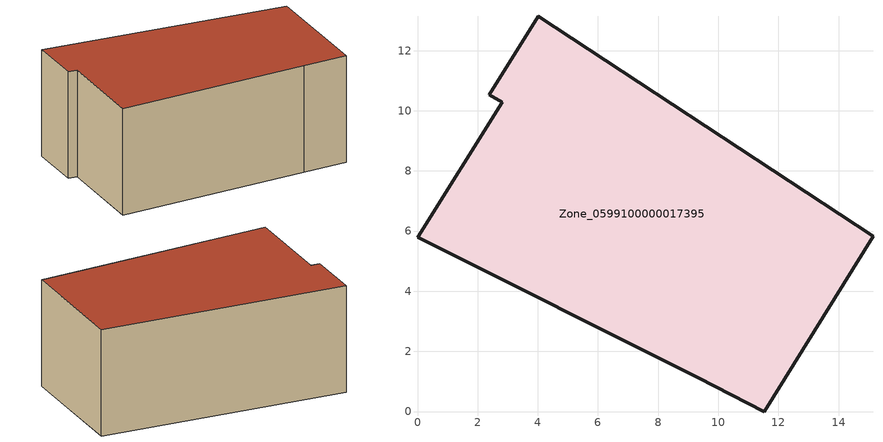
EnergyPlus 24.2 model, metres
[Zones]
Zone_0599100000017395
 floor ground (C_G): 2.81,10.28 2.38,10.54 4.01,13.14 15.15,5.83 11.52,0 9.34,1.12 0,5.8 z0
 wall outside (C_F): 2.38,10.54 2.81,10.28 0,5.8 9.34,1.12 11.52,0 15.15,5.83 4.01,13.14 2.38,10.54 z0:5.75
 roof outside (C_R): 9.34,1.12 11.52,0 15.15,5.83 4.01,13.14 2.38,10.54 2.81,10.28 0,5.8 z5.75
[BUILDING]
Pand.0599100000017395: North Axis=0; Terrain=City; Loads Convergence Tolerance Value=0.04; Temperature Convergence Tolerance Value=0.4; Solar Distribution=FullExterior; Maximum Number of Warmup Days=25; Minimum Number of Warmup Days=1
[Site:Location]
Rotterdam.The.Hague.AP_ZH_NLD Design_Conditions: Latitude=51.96; Longitude=4.45; Time Zone=1; Elevation=-4.5
[SITE:GROUNDTEMPERATURE:BUILDINGSURFACE]
18, 18, 18, 18, 18, 18, 18, 18, 18, 18, 18, 18
[MATERIAL] Thermal Absorptance=0.9; Solar Absorptance=0.7; Visible Absorptance=0.7
Name | Roughness | Thickness | Conductivity | Density | Specific Heat
G.TI.1992-2005 | MediumSmooth | 0.15 | 0.06 | 540 | 1210
F.TI.1992-2005 | Rough | 0.3 | 0.12 | 1920 | 840
R.TI.1992-2005 | MediumRough | 0.2 | 0.08 | 1500 | 1000
[CONSTRUCTION]
C_G: G.TI.1992-2005
C_F: F.TI.1992-2005
C_R: R.TI.1992-2005
[ZONE]
Zone_0599100000017395: Type=1; Multiplier=1; Ceiling Height=Autocalculate; Volume=Autocalculate; Floor Area=autocalculate; Part of Total Floor Area=Yes
[ZONEINFILTRATION:DESIGNFLOWRATE]
Infil_Zone_0599100000017395: Zone or ZoneList or Space or SpaceList=Zone_0599100000017395; Schedule=AlwaysOn; Design Flow Rate Calculation Method=Flow/Area; Flow Rate per Floor Area=0.0015; Constant Term Coefficient=1; Temperature Term Coefficient=0; Velocity Term Coefficient=0; Velocity Squared Term Coefficient=0
[HVACTEMPLATE:ZONE:IDEALLOADSAIRSYSTEM]
Zone_0599100000017395: Maximum Heating Supply Air Temperature=50; Minimum Cooling Supply Air Temperature=13; Maximum Heating Supply Air Humidity Ratio=0.0156; Minimum Cooling Supply Air Humidity Ratio=0.0077; Heating Limit=NoLimit; Cooling Limit=NoLimit; Dehumidification Control Type=ConstantSensibleHeatRatio; Cooling Sensible Heat Ratio=0.7; Dehumidification Setpoint=60; Humidification Control Type=None; Humidification Setpoint=30; Outdoor Air Method=None; Outdoor Air Flow Rate per Person=0.00944; Outdoor Air Flow Rate per Zone Floor Area=0; Outdoor Air Flow Rate per Zone=0; Demand Controlled Ventilation Type=None; Outdoor Air Economizer Type=NoEconomizer; Heat Recovery Type=None; Sensible Heat Recovery Effectiveness=0.7; Latent Heat Recovery Effectiveness=0.65
[ZONECONTROL:THERMOSTAT]
ThermostatControl_Zone_0599100000017395: Zone or ZoneList=Zone_0599100000017395; Control Type Schedule=DualSetpointControlType; Control 1=Thermostat_Zone_0599100000017395; Temperature Difference Between Cutout And Setpoint=0
[THERMOSTATSETPOINT:DUALSETPOINT]
Thermostat_Zone_0599100000017395: Heating Setpoint Temperature Schedule=HeatingSetpoint_Zone_0599100000017395; Cooling Setpoint Temperature Schedule=CoolingSetpoint_Zone_0599100000017395
[SCHEDULE:COMPACT]
HeatingSetpoint_Zone_0599100000017395: Through: 12/31, For: AllDays, Until: 24:00, 21
CoolingSetpoint_Zone_0599100000017395: Through: 12/31, For: AllDays, Until: 24:00, 24
DualSetpointControlType: Through: 12/31, For: AllDays, Until: 24:00, 4
AlwaysOn: Through: 12/31, For: AllDays, Until: 24:00, 1
